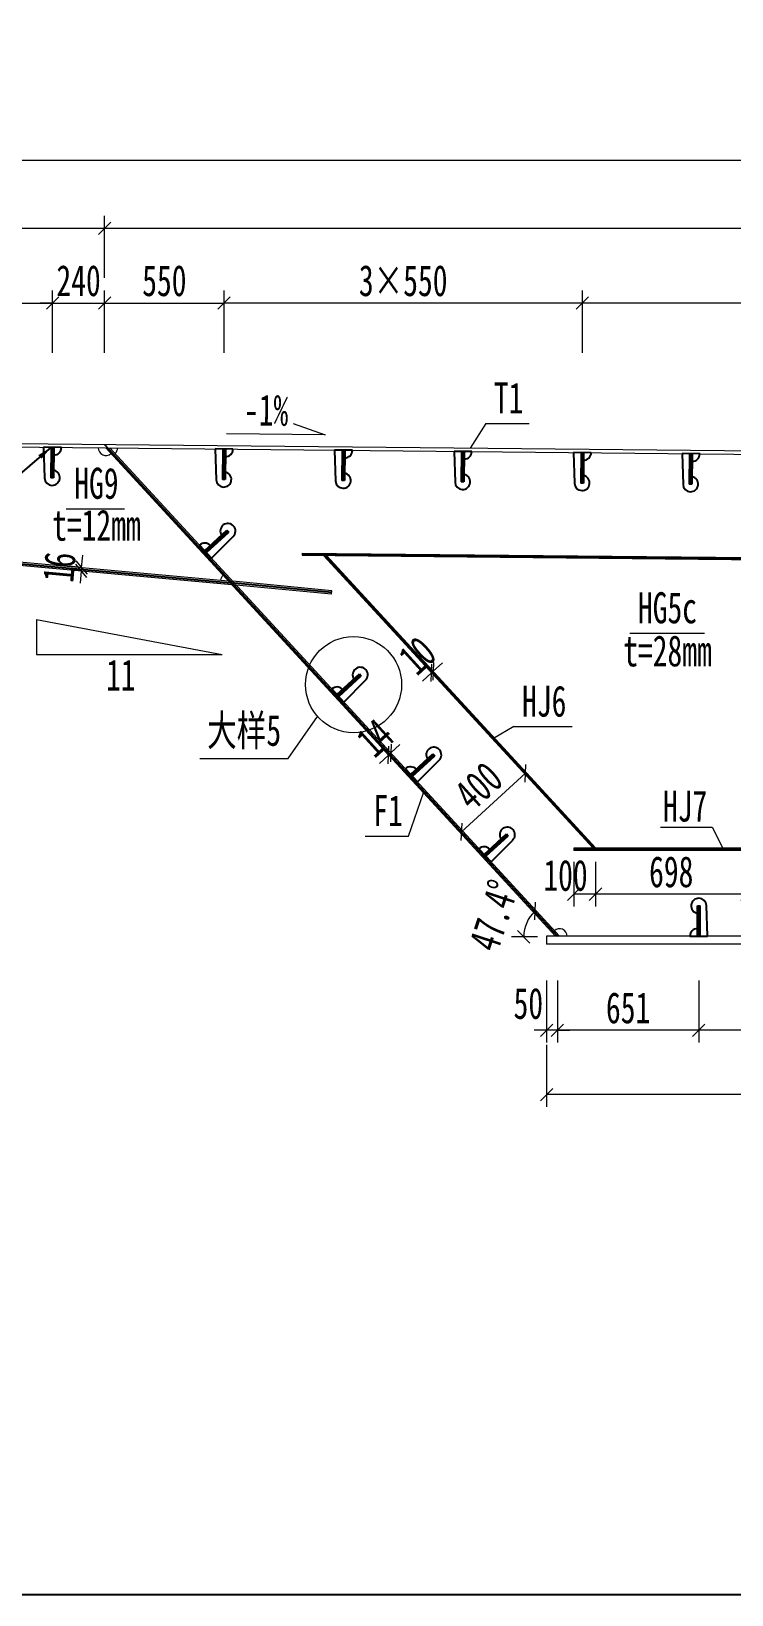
# Model space of a CAD drawing. Header units: millimetres. Extents: x -89049 to 410567, y -307459 to -100425.
# Drawn here: x 172437 to 175663, y -127671 to -120476 of the extents above; entities that cross this region are included whole.
import ezdxf
from ezdxf.enums import TextEntityAlignment as Align

# ---------------------------------------------------------------- set-up
doc = ezdxf.new("R2010")
doc.units = ezdxf.units.MM
doc.layers.get('Defpoints').update_dxf_attribs({"color": 8})
for name, color, linetype, lineweight in [('Dim', 4, 'Continuous', 15), ('文字', 7, 'Continuous', 15), ('细实线', 4, 'Continuous', 15), ('钢板粗线', 1, 'Continuous', 25), ('钢板细线', 6, 'Continuous', 15)]:
    doc.layers.add(name, color=color, linetype=linetype, lineweight=lineweight)
doc.styles.add('111', font='', dxfattribs={"width": 0.7})
doc.styles.add('BM_Dim', font='', dxfattribs={"width": 0.85})
doc.styles.get("Standard").update_dxf_attribs({"font": ''})
doc.styles.get('111').set_extended_font_data('仿宋_GB2312')
doc.styles.get('BM_Dim').set_extended_font_data('仿宋_GB2312')
doc.styles.get('Standard').set_extended_font_data('仿宋_GB2312')
doc.dimstyles.new('200', dxfattribs={"dimscale": 0, "dimtxt": 2.5, "dimasz": 1, "dimexe": 1, "dimexo": 1, "dimgap": 0.6, "dimtad": 1, "dimdec": 0, "dimdsep": 46, "dimtxsty": '111', "dimblk": 'OBLIQUE', "dimcen": 0, "dimclrd": 4, "dimclre": 4, "dimclrt": 4, "dimadec": 1, "dimazin": 2, "dimtfac": 1, "dimtdec": 0, "dimtix": 1, "dimtmove": 2, "dimatfit": 3, "dimfxl": 4, "dimfxlon": 1, "dimtolj": 1, "dimlwd": -1, "dimlwe": -1, "dimarcsym": 0})
doc.dimstyles.new('MSteel_1.0_1.0', dxfattribs={"dimtxt": 3, "dimasz": 1.2, "dimexe": 1, "dimexo": 1, "dimgap": 1, "dimtad": 3, "dimtoh": 1, "dimdec": 0, "dimzin": 0, "dimdsep": 46, "dimtxsty": 'Standard', "dimblk": 'ARCHTICK', "dimcen": 0.09, "dimclrd": 3, "dimclre": 3, "dimadec": 0, "dimazin": 0, "dimtfac": 1, "dimtdec": 4, "dimtofl": 0, "dimtmove": 0, "dimatfit": 3, "dimfxl": 1, "dimtolj": 1, "dimtzin": 0, "dimarcsym": 0})

# ---------------------------------------------------------------- blocks, each defined once
blk = doc.blocks.new('_Oblique')
at = {"color": 0, "linetype": 'ByBlock', "lineweight": -2}
blk.add_line((-0.5, -0.5), (0.5, 0.5), dxfattribs=at)
blk = doc.blocks.new('*D1865')
at = {"layer": 'Defpoints', "color": 0, "transparency": 16777216}
for p in [(172775.3, -121382.7), (170645.3, -122367.3), (172775.3, -122377.2)]:
    blk.add_point(p, dxfattribs=at)
at = {"layer": '细实线', "color": 4, "transparency": 16777216}
for p, q in [((170645.3, -121611.3), (170645.3, -121325.6)), ((172775.3, -121611.3), (172775.3, -121325.6)), ((170645.3, -121382.7), (172775.3, -121382.7))]:
    blk.add_line(p, q, dxfattribs=at)
at = {"layer": '细实线', "color": 4, "transparency": 16777216, "xscale": 57.14285714285715, "yscale": 57.14285714285715, "zscale": 57.14285714285715, "rotation": 180}
blk.add_blockref('_Oblique', (170645.3, -121382.7), dxfattribs=at)
at = {"layer": '细实线', "color": 4, "transparency": 16777216, "xscale": 57.14285714285715, "yscale": 57.14285714285715, "zscale": 57.14285714285715}
blk.add_blockref('_Oblique', (172775.3, -121382.7), dxfattribs=at)
at = {"layer": '细实线', "color": 4, "transparency": 16777216, "insert": (171710.3, -121280.5), "char_height": 142.86, "attachment_point": 5, "style": '111'}
blk.add_mtext('\\A1;2130', dxfattribs=at)
blk = doc.blocks.new('*D1866')
at = {"layer": 'Defpoints', "color": 0, "transparency": 16777216}
for p in [(183910.9, -121382.7), (172775.3, -122377.2), (183910.9, -122383.5)]:
    blk.add_point(p, dxfattribs=at)
at = {"layer": '细实线', "color": 4, "transparency": 16777216}
for p, q in [((172775.3, -121611.3), (172775.3, -121325.6)), ((183910.9, -121611.3), (183910.9, -121325.6)), ((172775.3, -121382.7), (183910.9, -121382.7))]:
    blk.add_line(p, q, dxfattribs=at)
at = {"layer": '细实线', "color": 4, "transparency": 16777216, "xscale": 57.14285714285715, "yscale": 57.14285714285715, "zscale": 57.14285714285715, "rotation": 180}
blk.add_blockref('_Oblique', (172775.3, -121382.7), dxfattribs=at)
at = {"layer": '细实线', "color": 4, "transparency": 16777216, "xscale": 57.14285714285715, "yscale": 57.14285714285715, "zscale": 57.14285714285715}
blk.add_blockref('_Oblique', (183910.9, -121382.7), dxfattribs=at)
at = {"layer": '细实线', "color": 4, "transparency": 16777216, "insert": (178343.1, -121280.5), "char_height": 142.86, "attachment_point": 5, "style": '111'}
blk.add_mtext('\\A1;11136', dxfattribs=at)
blk = doc.blocks.new('*D1867')
at = {"layer": 'Defpoints', "color": 0, "transparency": 16777216}
for p in [(174810.5, -124643.6), (183522.1, -124677), (174810.5, -125369.4)]:
    blk.add_point(p, dxfattribs=at)
at = {"layer": '细实线', "color": 4, "transparency": 16777216}
for p, q in [((174810.5, -125140.8), (174810.5, -125426.5)), ((183522.1, -125140.8), (183522.1, -125426.5)), ((183522.1, -125369.4), (174810.5, -125369.4))]:
    blk.add_line(p, q, dxfattribs=at)
at = {"layer": '细实线', "color": 4, "transparency": 16777216, "xscale": 57.14285714285715, "yscale": 57.14285714285715, "zscale": 57.14285714285715, "rotation": 180}
blk.add_blockref('_Oblique', (174810.5, -125369.4), dxfattribs=at)
at = {"layer": '细实线', "color": 4, "transparency": 16777216, "xscale": 57.14285714285715, "yscale": 57.14285714285715, "zscale": 57.14285714285715}
blk.add_blockref('_Oblique', (183522.1, -125369.4), dxfattribs=at)
at = {"layer": '细实线', "color": 4, "transparency": 16777216, "insert": (179166.3, -125267.2), "char_height": 142.86, "attachment_point": 5, "style": '111'}
blk.add_mtext('\\A1;8712', dxfattribs=at)
blk = doc.blocks.new('*D1868')
at = {"layer": 'Defpoints', "color": 0, "transparency": 16777216}
for p in [(174935.9, -124241), (175035.9, -124241), (174935.9, -124447.2)]:
    blk.add_point(p, dxfattribs=at)
at = {"layer": '细实线', "color": 4, "transparency": 16777216}
for p, q in [((174935.9, -124298.1), (174935.9, -124504.4)), ((175035.9, -124298.1), (175035.9, -124504.4)), ((175035.9, -124447.2), (174935.9, -124447.2))]:
    blk.add_line(p, q, dxfattribs=at)
at = {"layer": '细实线', "color": 4, "transparency": 16777216, "xscale": 57.14285714285715, "yscale": 57.14285714285715, "zscale": 57.14285714285715, "rotation": 180}
blk.add_blockref('_Oblique', (174935.9, -124447.2), dxfattribs=at)
at = {"layer": '细实线', "color": 4, "transparency": 16777216, "xscale": 57.14285714285715, "yscale": 57.14285714285715, "zscale": 57.14285714285715}
blk.add_blockref('_Oblique', (175035.9, -124447.2), dxfattribs=at)
at = {"layer": '细实线', "color": 4, "transparency": 16777216, "insert": (174897.8, -124361.5), "char_height": 142.86, "attachment_point": 5, "style": '111'}
blk.add_mtext('\\A1;100', dxfattribs=at)
blk = doc.blocks.new('14-160加劲 有过焊孔')
at = {"layer": 'Defpoints'}
blk.add_line((38609.4, 31489.3), (38609.4, 31629.3), dxfattribs=at)
at = {"layer": '钢板粗线', "color": 7}
for p, q in [((38603.4, 31489.3), (38603.4, 31629.3)), ((38603.4, 31629.3), (38615.4, 31629.3)), ((38615.4, 31489.3), (38615.4, 31629.3)), ((38650.4, 31489.3), (38644.3, 31630.8)), ((38568.4, 31489.3), (38650.4, 31489.3))]:
    blk.add_line(p, q, dxfattribs=at)
for centre, start, end in [((38609.4, 31629.3), 2.44105, 260.12911), ((38603.4, 31489.3), 90, 180)]:
    blk.add_arc(centre, 35, start, end, dxfattribs=at)
blk = doc.blocks.new('*D1872')
at = {"layer": 'Defpoints', "color": 0, "transparency": 16777216}
for p in [(174093.1, -123797.3), (174093.5, -123818.7), (174103.9, -123809.2)]:
    blk.add_point(p, dxfattribs=at)
at = {"layer": '细实线', "color": 4, "transparency": 16777216}
for p, q in [((174093.1, -123797.3), (174054.6, -123755.1)), ((174082.7, -123806.8), (174040.4, -123845.2)), ((174082.7, -123806.8), (174044.2, -123764.5)), ((174082.7, -123806.8), (174093.1, -123797.3)), ((174093.1, -123797.3), (174135.3, -123758.9))]:
    blk.add_line(p, q, dxfattribs=at)
at = {"layer": '细实线', "color": 4, "transparency": 16777216, "xscale": 57.14285714285715, "yscale": 57.14285714285715, "zscale": 57.14285714285715}
for p, rotation in [((174082.7, -123806.8), 42.30941180379739), ((174093.1, -123797.3), 222.3094118037974)]:
    blk.add_blockref('_Oblique', p, dxfattribs=dict(at, rotation=rotation))
at = {"layer": '细实线', "color": 4, "transparency": 16777216, "insert": (174020.1, -123727.6), "char_height": 142.86, "attachment_point": 5, "rotation": 42.30941, "style": '111'}
blk.add_mtext('\\A1;14', dxfattribs=at)
blk = doc.blocks.new('*D1873')
at = {"layer": 'Defpoints', "color": 0, "transparency": 16777216}
for p in [(174288.2, -123421.7), (174298.8, -123448.2), (174306.2, -123441.5)]:
    blk.add_point(p, dxfattribs=at)
at = {"layer": '细实线', "color": 4, "transparency": 16777216}
for p, q in [((174280.9, -123428.4), (174242.4, -123386.2)), ((174288.2, -123421.7), (174249.8, -123379.4)), ((174288.2, -123421.7), (174330.5, -123383.2)), ((174280.9, -123428.4), (174238.6, -123466.9)), ((174280.9, -123428.4), (174288.2, -123421.7))]:
    blk.add_line(p, q, dxfattribs=at)
at = {"layer": '细实线', "color": 4, "transparency": 16777216, "xscale": 57.14285714285715, "yscale": 57.14285714285715, "zscale": 57.14285714285715}
for p, rotation in [((174280.9, -123428.4), 42.31909851144874), ((174288.2, -123421.7), 222.3190985114487)]:
    blk.add_blockref('_Oblique', p, dxfattribs=dict(at, rotation=rotation))
at = {"layer": '细实线', "color": 4, "transparency": 16777216, "insert": (174215.7, -123349.5), "char_height": 142.86, "attachment_point": 5, "rotation": 42.3191, "style": '111'}
blk.add_mtext('\\A1;10', dxfattribs=at)
blk = doc.blocks.new('*D1874')
at = {"layer": 'Defpoints', "color": 0, "transparency": 16777216}
for p in [(174713.8, -123891), (174754.7, -123935.9), (174459, -124205.1)]:
    blk.add_point(p, dxfattribs=at)
at = {"layer": '细实线', "color": 4, "transparency": 16777216}
for p, q in [((174418.1, -124160.2), (174713.8, -123891)), ((174716.2, -123893.6), (174675.3, -123848.7)), ((174420.5, -124162.9), (174379.7, -124117.9))]:
    blk.add_line(p, q, dxfattribs=at)
at = {"layer": '细实线', "color": 4, "transparency": 16777216, "xscale": 57.14285714285715, "yscale": 57.14285714285715, "zscale": 57.14285714285715}
for p, rotation in [((174713.8, -123891), 42.31909851127224), ((174418.1, -124160.2), 222.3190985112722)]:
    blk.add_blockref('_Oblique', p, dxfattribs=dict(at, rotation=rotation))
at = {"layer": '细实线', "color": 4, "transparency": 16777216, "insert": (174497.1, -123950), "char_height": 142.86, "attachment_point": 5, "rotation": 42.3191, "style": '111'}
blk.add_mtext('\\A1;400', dxfattribs=at)
blk = doc.blocks.new('*D1876')
at = {"layer": 'Defpoints', "color": 0, "transparency": 16777216}
for p in [(172667.7, -122959.6), (172698.7, -122962.5), (172700.2, -122946.5)]:
    blk.add_point(p, dxfattribs=at)
at = {"layer": '细实线', "color": 4, "transparency": 16777216}
for p, q in [((172669.2, -122943.7), (172674.4, -122886.8)), ((172667.7, -122959.6), (172610.8, -122954.5)), ((172669.2, -122943.7), (172612.3, -122938.5)), ((172667.7, -122959.6), (172662.5, -123016.6)), ((172669.2, -122943.7), (172667.7, -122959.6))]:
    blk.add_line(p, q, dxfattribs=at)
at = {"layer": '细实线', "color": 4, "transparency": 16777216, "xscale": 57.14285714285715, "yscale": 57.14285714285715, "zscale": 57.14285714285715}
for p, rotation in [((172667.7, -122959.6), 84.79551855728839), ((172669.2, -122943.7), 264.7955185572884)]:
    blk.add_blockref('_Oblique', p, dxfattribs=dict(at, rotation=rotation))
at = {"layer": '细实线', "color": 4, "transparency": 16777216, "insert": (172566.6, -122942.4), "char_height": 142.86, "attachment_point": 5, "rotation": 84.79552, "style": '111'}
blk.add_mtext('\\A1;16', dxfattribs=at)
blk = doc.blocks.new('*D1877')
at = {"layer": 'Defpoints', "color": 0, "transparency": 16777216}
for p in [(183910.9, -121069.4), (170645.3, -122369.7), (183910.9, -122383.5)]:
    blk.add_point(p, dxfattribs=at)
at = {"layer": '细实线', "color": 4, "transparency": 16777216}
for p, q in [((170645.3, -121298), (170645.3, -121012.3)), ((183910.9, -121298), (183910.9, -121012.3)), ((170645.3, -121069.4), (183910.9, -121069.4))]:
    blk.add_line(p, q, dxfattribs=at)
at = {"layer": '细实线', "color": 4, "transparency": 16777216, "xscale": 57.14285714285715, "yscale": 57.14285714285715, "zscale": 57.14285714285715, "rotation": 180}
blk.add_blockref('_Oblique', (170645.3, -121069.4), dxfattribs=at)
at = {"layer": '细实线', "color": 4, "transparency": 16777216, "xscale": 57.14285714285715, "yscale": 57.14285714285715, "zscale": 57.14285714285715}
blk.add_blockref('_Oblique', (183910.9, -121069.4), dxfattribs=at)
at = {"layer": '细实线', "color": 4, "transparency": 16777216, "insert": (177278.1, -120967.2), "char_height": 142.86, "attachment_point": 5, "style": '111'}
blk.add_mtext('\\A1;13266', dxfattribs=at)
blk = doc.blocks.new('*D1881')
at = {"layer": 'Defpoints', "color": 0, "transparency": 16777216}
for p in [(174810.5, -124641), (174860.5, -124641), (174810.5, -125073.3)]:
    blk.add_point(p, dxfattribs=at)
at = {"layer": '细实线', "color": 4, "transparency": 16777216}
for p, q in [((174810.5, -124844.7), (174810.5, -125130.4)), ((174860.5, -124844.7), (174860.5, -125130.4)), ((174810.5, -125073.3), (174753.3, -125073.3)), ((174860.5, -125073.3), (174810.5, -125073.3)), ((174860.5, -125073.3), (174917.6, -125073.3))]:
    blk.add_line(p, q, dxfattribs=at)
at = {"layer": '细实线', "color": 4, "transparency": 16777216, "xscale": 57.14285714285715, "yscale": 57.14285714285715, "zscale": 57.14285714285715}
blk.add_blockref('_Oblique', (174810.5, -125073.3), dxfattribs=at)
at = {"layer": '细实线', "color": 4, "transparency": 16777216, "xscale": 57.14285714285715, "yscale": 57.14285714285715, "zscale": 57.14285714285715, "rotation": 180}
blk.add_blockref('_Oblique', (174860.5, -125073.3), dxfattribs=at)
at = {"layer": '细实线', "color": 4, "transparency": 16777216, "insert": (174726.5, -124950.9), "char_height": 142.86, "attachment_point": 5, "style": '111'}
blk.add_mtext('\\A1;50', dxfattribs=at)
blk = doc.blocks.new('*D1883')
at = {"layer": 'Defpoints', "color": 0, "transparency": 16777216}
for p in [(175035.9, -124241), (175733.6, -124241), (175035.9, -124447.2)]:
    blk.add_point(p, dxfattribs=at)
at = {"layer": '细实线', "color": 4, "transparency": 16777216}
for p, q in [((175035.9, -124298.1), (175035.9, -124504.4)), ((175733.6, -124298.1), (175733.6, -124504.4)), ((175733.6, -124447.2), (175035.9, -124447.2))]:
    blk.add_line(p, q, dxfattribs=at)
at = {"layer": '细实线', "color": 4, "transparency": 16777216, "xscale": 57.14285714285715, "yscale": 57.14285714285715, "zscale": 57.14285714285715, "rotation": 180}
blk.add_blockref('_Oblique', (175035.9, -124447.2), dxfattribs=at)
at = {"layer": '细实线', "color": 4, "transparency": 16777216, "xscale": 57.14285714285715, "yscale": 57.14285714285715, "zscale": 57.14285714285715}
blk.add_blockref('_Oblique', (175733.6, -124447.2), dxfattribs=at)
at = {"layer": '细实线', "color": 4, "transparency": 16777216, "insert": (175384.7, -124345), "char_height": 142.86, "attachment_point": 5, "style": '111'}
blk.add_mtext('\\A1;698', dxfattribs=at)
blk = doc.blocks.new('_ArchTick')
at = {"color": 0, "linetype": 'ByBlock', "const_width": 0.15}
blk.add_lwpolyline([(-0.5, -0.5), (0.5, 0.5)], dxfattribs=at)
blk = doc.blocks.new('12-140加劲 有过焊孔')
at = {"layer": 'Defpoints'}
blk.add_line((0, 0), (0, 140), dxfattribs=at)
at = {"layer": '钢板粗线', "color": 7}
for p, q in [((-6, 0), (-6, 140)), ((-6, 140), (6, 140)), ((6, 0), (6, 140)), ((41, 0), (35, 141.5)), ((-41, 0), (41, 0))]:
    blk.add_line(p, q, dxfattribs=at)
for centre, start, end in [((0, 140), 2.44105, 260.12911), ((-6, 0), 90, 180)]:
    blk.add_arc(centre, 35, start, end, dxfattribs=at)
blk = doc.blocks.new('*D1886')
at = {"layer": 'Defpoints', "color": 0, "transparency": 16777216}
for p in [(172535.3, -121726.8), (171185.3, -122377.2), (172535.3, -122390.8)]:
    blk.add_point(p, dxfattribs=at)
at = {"layer": '细实线', "color": 4, "transparency": 16777216}
for p, q in [((171185.3, -121955.3), (171185.3, -121669.6)), ((172535.3, -121955.3), (172535.3, -121669.6)), ((171185.3, -121726.8), (172535.3, -121726.8))]:
    blk.add_line(p, q, dxfattribs=at)
at = {"layer": '细实线', "color": 4, "transparency": 16777216, "xscale": 57.14285714285715, "yscale": 57.14285714285715, "zscale": 57.14285714285715, "rotation": 180}
blk.add_blockref('_Oblique', (171185.3, -121726.8), dxfattribs=at)
at = {"layer": '细实线', "color": 4, "transparency": 16777216, "xscale": 57.14285714285715, "yscale": 57.14285714285715, "zscale": 57.14285714285715}
blk.add_blockref('_Oblique', (172535.3, -121726.8), dxfattribs=at)
at = {"layer": '细实线', "color": 4, "transparency": 16777216, "insert": (171860.3, -121624.5), "char_height": 142.86, "attachment_point": 5, "style": '111'}
blk.add_mtext('\\A1;3×450', dxfattribs=at)
blk = doc.blocks.new('*D1889')
at = {"layer": 'Defpoints', "color": 0, "transparency": 16777216}
for p in [(172775.3, -121726.8), (172775.3, -122377.2), (172535.3, -122390.8)]:
    blk.add_point(p, dxfattribs=at)
at = {"layer": '细实线', "color": 4, "transparency": 16777216}
for p, q in [((172535.3, -121955.3), (172535.3, -121669.6)), ((172775.3, -121955.3), (172775.3, -121669.6)), ((172535.3, -121726.8), (172478.1, -121726.8)), ((172535.3, -121726.8), (172775.3, -121726.8)), ((172775.3, -121726.8), (172832.4, -121726.8))]:
    blk.add_line(p, q, dxfattribs=at)
at = {"layer": '细实线', "color": 4, "transparency": 16777216, "xscale": 57.14285714285715, "yscale": 57.14285714285715, "zscale": 57.14285714285715}
blk.add_blockref('_Oblique', (172535.3, -121726.8), dxfattribs=at)
at = {"layer": '细实线', "color": 4, "transparency": 16777216, "xscale": 57.14285714285715, "yscale": 57.14285714285715, "zscale": 57.14285714285715, "rotation": 180}
blk.add_blockref('_Oblique', (172775.3, -121726.8), dxfattribs=at)
at = {"layer": '细实线', "color": 4, "transparency": 16777216, "insert": (172655.3, -121624.5), "char_height": 142.86, "attachment_point": 5, "style": '111'}
blk.add_mtext('\\A1;240', dxfattribs=at)
blk = doc.blocks.new('*D1890')
at = {"layer": 'Defpoints', "color": 0, "transparency": 16777216}
for p in [(173325.2, -121726.8), (172775.3, -122377.2), (173325.2, -122398.7)]:
    blk.add_point(p, dxfattribs=at)
at = {"layer": '细实线', "color": 4, "transparency": 16777216}
for p, q in [((172775.3, -121955.3), (172775.3, -121669.6)), ((173325.2, -121955.3), (173325.2, -121669.6)), ((172775.3, -121726.8), (173325.2, -121726.8))]:
    blk.add_line(p, q, dxfattribs=at)
at = {"layer": '细实线', "color": 4, "transparency": 16777216, "xscale": 57.14285714285715, "yscale": 57.14285714285715, "zscale": 57.14285714285715, "rotation": 180}
blk.add_blockref('_Oblique', (172775.3, -121726.8), dxfattribs=at)
at = {"layer": '细实线', "color": 4, "transparency": 16777216, "xscale": 57.14285714285715, "yscale": 57.14285714285715, "zscale": 57.14285714285715}
blk.add_blockref('_Oblique', (173325.2, -121726.8), dxfattribs=at)
at = {"layer": '细实线', "color": 4, "transparency": 16777216, "insert": (173050.2, -121624.5), "char_height": 142.86, "attachment_point": 5, "style": '111'}
blk.add_mtext('\\A1;550', dxfattribs=at)
blk = doc.blocks.new('*D1891')
at = {"layer": 'Defpoints', "color": 0, "transparency": 16777216}
for p in [(173325.2, -121726.8), (173325.2, -122398.7), (174975.3, -122415.2)]:
    blk.add_point(p, dxfattribs=at)
at = {"layer": '细实线', "color": 4, "transparency": 16777216}
for p, q in [((173325.2, -121955.3), (173325.2, -121669.6)), ((174975.3, -121955.3), (174975.3, -121669.6)), ((174975.3, -121726.8), (173325.2, -121726.8))]:
    blk.add_line(p, q, dxfattribs=at)
at = {"layer": '细实线', "color": 4, "transparency": 16777216, "xscale": 57.14285714285715, "yscale": 57.14285714285715, "zscale": 57.14285714285715, "rotation": 180}
blk.add_blockref('_Oblique', (173325.2, -121726.8), dxfattribs=at)
at = {"layer": '细实线', "color": 4, "transparency": 16777216, "xscale": 57.14285714285715, "yscale": 57.14285714285715, "zscale": 57.14285714285715}
blk.add_blockref('_Oblique', (174975.3, -121726.8), dxfattribs=at)
at = {"layer": '细实线', "color": 4, "transparency": 16777216, "insert": (174150.2, -121624.5), "char_height": 142.86, "attachment_point": 5, "style": '111'}
blk.add_mtext('\\A1;3×550', dxfattribs=at)
blk = doc.blocks.new('*D1892')
at = {"layer": 'Defpoints', "color": 0, "transparency": 16777216}
for p in [(174975.3, -121726.8), (174975.3, -122415.2), (176975.3, -122435.3)]:
    blk.add_point(p, dxfattribs=at)
at = {"layer": '细实线', "color": 4, "transparency": 16777216}
for p, q in [((174975.3, -121955.3), (174975.3, -121669.6)), ((176975.3, -121955.3), (176975.3, -121669.6)), ((176975.3, -121726.8), (174975.3, -121726.8))]:
    blk.add_line(p, q, dxfattribs=at)
at = {"layer": '细实线', "color": 4, "transparency": 16777216, "xscale": 57.14285714285715, "yscale": 57.14285714285715, "zscale": 57.14285714285715, "rotation": 180}
blk.add_blockref('_Oblique', (174975.3, -121726.8), dxfattribs=at)
at = {"layer": '细实线', "color": 4, "transparency": 16777216, "xscale": 57.14285714285715, "yscale": 57.14285714285715, "zscale": 57.14285714285715}
blk.add_blockref('_Oblique', (176975.3, -121726.8), dxfattribs=at)
at = {"layer": '细实线', "color": 4, "transparency": 16777216, "insert": (175975.3, -121624.5), "char_height": 142.86, "attachment_point": 5, "style": '111'}
blk.add_mtext('\\A1;4×500', dxfattribs=at)
blk = doc.blocks.new('*D1893')
at = {"layer": 'Defpoints', "color": 0, "transparency": 16777216}
for p in [(175511.4, -124641), (177011.4, -124641), (175511.4, -125073.3)]:
    blk.add_point(p, dxfattribs=at)
at = {"layer": '细实线', "color": 4, "transparency": 16777216}
for p, q in [((175511.4, -124844.7), (175511.4, -125130.4)), ((177011.4, -124844.7), (177011.4, -125130.4)), ((177011.4, -125073.3), (175511.4, -125073.3))]:
    blk.add_line(p, q, dxfattribs=at)
at = {"layer": '细实线', "color": 4, "transparency": 16777216, "xscale": 57.14285714285715, "yscale": 57.14285714285715, "zscale": 57.14285714285715, "rotation": 180}
blk.add_blockref('_Oblique', (175511.4, -125073.3), dxfattribs=at)
at = {"layer": '细实线', "color": 4, "transparency": 16777216, "xscale": 57.14285714285715, "yscale": 57.14285714285715, "zscale": 57.14285714285715}
blk.add_blockref('_Oblique', (177011.4, -125073.3), dxfattribs=at)
at = {"layer": '细实线', "color": 4, "transparency": 16777216, "insert": (176261.4, -124971.1), "char_height": 142.86, "attachment_point": 5, "style": '111'}
blk.add_mtext('\\A1;3×500', dxfattribs=at)
blk = doc.blocks.new('*D1894')
at = {"layer": 'Defpoints', "color": 0, "transparency": 16777216}
for p in [(174860.5, -124641), (175511.4, -124641), (174860.5, -125073.3)]:
    blk.add_point(p, dxfattribs=at)
at = {"layer": '细实线', "color": 4, "transparency": 16777216}
for p, q in [((174860.5, -124844.7), (174860.5, -125130.4)), ((175511.4, -124844.7), (175511.4, -125130.4)), ((175511.4, -125073.3), (174860.5, -125073.3))]:
    blk.add_line(p, q, dxfattribs=at)
at = {"layer": '细实线', "color": 4, "transparency": 16777216, "xscale": 57.14285714285715, "yscale": 57.14285714285715, "zscale": 57.14285714285715, "rotation": 180}
blk.add_blockref('_Oblique', (174860.5, -125073.3), dxfattribs=at)
at = {"layer": '细实线', "color": 4, "transparency": 16777216, "xscale": 57.14285714285715, "yscale": 57.14285714285715, "zscale": 57.14285714285715}
blk.add_blockref('_Oblique', (175511.4, -125073.3), dxfattribs=at)
at = {"layer": '细实线', "color": 4, "transparency": 16777216, "insert": (175186, -124971.1), "char_height": 142.86, "attachment_point": 5, "style": '111'}
blk.add_mtext('\\A1;651', dxfattribs=at)
blk = doc.blocks.new('*D1898')
at = {"layer": 'Defpoints', "color": 0, "transparency": 16777216}
for p in [(172810.9, -122411.8), (174707.9, -124615.7), (174826.2, -124643.6), (174866.6, -124643.6), (181939.5, -124643.6)]:
    blk.add_point(p, dxfattribs=at)
at = {"layer": '细实线', "color": 4, "transparency": 16777216}
blk.add_line((174769, -124643.6), (174648.3, -124643.6), dxfattribs=at)
blk.add_arc((174866.6, -124643.6), 161.2, 132.64892, 180, dxfattribs=at)
at = {"layer": '细实线', "color": 4, "transparency": 16777216, "xscale": 57.14285714285715, "yscale": 57.14285714285715, "zscale": 57.14285714285715}
for p, rotation in [((174757.4, -124525), 42.64891912976159), ((174705.5, -124643.6), 270)]:
    blk.add_blockref('_Oblique', p, dxfattribs=dict(at, rotation=rotation))
at = {"layer": '细实线', "color": 4, "transparency": 16777216, "insert": (174568, -124545.7), "char_height": 142.857, "attachment_point": 5, "rotation": 71.85434, "style": '111'}
blk.add_mtext('\\A1;47.4%%d', dxfattribs=at)

msp = doc.modelspace()

# ---------------------------------------------------------------- linework, layer by layer
at = {"layer": 'Defpoints'}
for p, q in [((172775.3, -122377.2), (174860.5, -124641)), ((170695.3, -122771.9), (173373.1, -123015.9)), ((173785.3, -122883.3), (175035.9, -124241)), ((173821.1, -123058.8), (173373.1, -123015.9))]:
    msp.add_line(p, q, dxfattribs=at)
at = {"layer": 'Defpoints', "color": 8}
msp.add_line((177333.6, -124241), (174935.9, -124241), dxfattribs=at)
at = {"layer": 'Defpoints'}
msp.add_lwpolyline([(168566.6, -113054.1), (190566.6, -113054.1), (190566.6, -127671.3), (168566.6, -127671.3)], close=True, dxfattribs=at)
at = {"layer": 'Defpoints', "color": 8, "elevation": 0}
msp.add_lwpolyline([(173685.3, -122882.3), (177333.6, -122918.8)], dxfattribs=at)
at = {"layer": '细实线'}
for p, q in [((173643.7, -122281.5), (173790.5, -122332.8)), ((174530.9, -122280.8), (174458.2, -122394)), ((174530.9, -122280.8), (174730.4, -122280.8)), ((173790.5, -122332.8), (173335.8, -122328.2)), ((172597.9, -122673.5), (172866.7, -122673.5)), ((172461, -123183.7), (173316.5, -123343.7)), ((172461, -123183.7), (172461, -123343.7)), ((175194.3, -123246.5), (175537.1, -123246.5)), ((172461, -123343.7), (173316.5, -123343.7)), ((173619.8, -123823.1), (173755.7, -123629)), ((174660.2, -123676.1), (174566.2, -123731.1)), ((174660.2, -123676.1), (174929, -123676.1)), ((173214.3, -123823.1), (173619.8, -123823.1)), ((174175.3, -124179.8), (174243.6, -123981.6)), ((173975.7, -124179.8), (174175.3, -124179.8)), ((175335.7, -124138.4), (175573.7, -124138.4)), ((175573.7, -124138.4), (175621.6, -124236))]:
    msp.add_line(p, q, dxfattribs=at)
msp.add_circle((173921.6, -123482.8), 221.2, dxfattribs=at)
at = {"layer": '钢板细线'}
for p, q in [((172780.5, -122393.2), (174851, -124641)), ((172799.7, -122393.4), (174870, -124641)), ((170707.3, -122765), (173344.2, -123005.2)), ((170707.3, -122781.1), (173360.4, -123022.7)), ((173685.4, -122877.3), (173685.3, -122887.3)), ((173783.1, -122888.3), (175024.5, -124236)), ((173796.8, -122888.4), (175038.1, -124236)), ((174935.9, -124236), (174935.9, -124246)), ((177333.6, -124236), (174935.9, -124236)), ((177333.6, -124246), (174935.9, -124246)), ((174810.5, -124641), (174810.5, -124677)), ((183522.1, -124641), (174810.5, -124641)), ((183522.1, -124677), (174810.5, -124677))]:
    msp.add_line(p, q, dxfattribs=at)
at = {"layer": '钢板细线', "color": 7}
for p, q in [((173821.8, -123050.8), (173365, -123007)), ((173820.3, -123066.7), (173381.2, -123024.7)), ((173820.3, -123066.7), (173821.8, -123050.8))]:
    msp.add_line(p, q, dxfattribs=at)
at = {"layer": '钢板细线', "elevation": 0}
for points in [[(170645.3, -122355.8), (177653.6, -122426), (179945.6, -122442.9), (184549, -122373.9)], [(170645.3, -122371.8), (177653.6, -122442), (179945.6, -122458.9), (184549, -122389.9)], [(173685.3, -122887.3), (177333.6, -122923.8)], [(173685.4, -122877.3), (177333.7, -122913.8)]]:
    msp.add_lwpolyline(points, dxfattribs=at)
at = {"layer": '钢板细线'}
for centre, start, end in [((172780.5, -122393.2), 179.42629, 312.30941), ((172799.7, -122393.4), 312.30941, 359.42629), ((173344.2, -123005.2), 132.64892, 174.83592), ((174870, -124641), 0, 132.58631)]:
    msp.add_arc(centre, 35, start, end, dxfattribs=at)

# ---------------------------------------------------------------- block references
at = {"layer": '细实线', "rotation": 179.4262908401}
for p in [(172535.3, -122390.8), (173325.3, -122398.7), (173875.3, -122404.2), (174425.3, -122409.7), (174975.3, -122415.2), (175475.3, -122420.2)]:
    msp.add_blockref('12-140加劲 有过焊孔', p, dxfattribs=at)
at = {"layer": '钢板细线'}
for name, p, rotation in [('14-160加劲 有过焊孔', (123920.7, -115807.2), 312.6489191297555), ('14-160加劲 有过焊孔', (124530.4, -116469.2), 312.648919129774), ('14-160加劲 有过焊孔', (124869.2, -116836.9), 312.6489191297598), ('14-160加劲 有过焊孔', (125207.9, -117204.7), 312.6489191297598), ('12-140加劲 有过焊孔', (175511.4, -124641), 359.9999999999936)]:
    msp.add_blockref(name, p, dxfattribs=dict(at, rotation=rotation))

# ---------------------------------------------------------------- texts
at = {"layer": '文字', "style": 'BM_Dim', "width": 0.7}
for s, p in [('T1', (174635.8, -122277.7)), ('HG9', (172737.4, -122670.5)), ('t=12mm', (172737.4, -122863.3)), ('HG5c', (175367.3, -123243.5)), ('t=28mm', (175367.3, -123441.8)), ('11', (172849.6, -123553)), ('HJ6', (174799.7, -123673.1)), ('大样5', (173417.6, -123807.6)), ('HJ7', (175448.3, -124156.1)), ('F1', (174080.6, -124176.7))]:
    msp.add_text(s, height=142.86, dxfattribs=at).set_placement(p, align=Align.BOTTOM_CENTER)
msp.add_text('-1%', height=142.86, rotation=359.42629, dxfattribs=at).set_placement((173517.8, -122333.5), align=Align.BOTTOM_CENTER)

# ---------------------------------------------------------------- dimensions: what is measured, and where the dimension line sits
at = {"layer": '细实线'}
for base, p1, p2, override, picture, middle in [((183910.9, -121069.4), (170645.3, -122369.7), (183910.9, -122383.5), {"dimscale": 57.142857, "dimtxsty": '111', "dimblk": 'Oblique'}, '*D1877', (177278.1, -120967.2)), ((172775.3, -121382.7), (170645.3, -122367.3), (172775.3, -122377.2), {"dimscale": 57.142857, "dimtxsty": '111', "dimblk": 'Oblique'}, '*D1865', (171710.3, -121280.5)), ((183910.9, -121382.7), (172775.3, -122377.2), (183910.9, -122383.5), {"dimscale": 57.142857, "dimtxsty": '111', "dimblk": 'Oblique'}, '*D1866', (178343.1, -121280.5)), ((172775.3, -121726.8), (172535.3, -122390.8), (172775.3, -122377.2), {"dimscale": 57.142857, "dimblk": 'Oblique'}, '*D1889', (172655.3, -121624.5)), ((173325.2, -121726.8), (172775.3, -122377.2), (173325.2, -122398.7), {"dimscale": 57.142857, "dimblk": 'Oblique'}, '*D1890', (173050.2, -121624.5)), ((175035.9, -124447.2), (175733.6, -124241), (175035.9, -124241), {"dimscale": 57.142857, "dimblk": 'Oblique'}, '*D1883', (175384.7, -124345)), ((174810.5, -125369.4), (183522.1, -124677), (174810.5, -124643.6), {"dimscale": 57.142857, "dimtxsty": '111', "dimblk": 'Oblique'}, '*D1867', (179166.3, -125267.2)), ((174860.5, -125073.3), (175511.4, -124641), (174860.5, -124641), {"dimscale": 57.142857, "dimtxsty": '111', "dimblk": 'Oblique'}, '*D1894', (175186, -124971.1))]:
    dim = msp.add_linear_dim(base=base, p1=p1, p2=p2, dimstyle='200', override=override, dxfattribs=at)
    dim.commit()
    dim.dimension.update_dxf_attribs({"geometry": picture, "text_midpoint": middle})
for base, p1, p2, text, picture, middle in [((172535.3, -121726.8), (171185.3, -122377.2), (172535.3, -122390.8), '3×450', '*D1886', (171860.3, -121624.5)), ((173325.2, -121726.8), (174975.3, -122415.2), (173325.2, -122398.7), '3×550', '*D1891', (174150.2, -121624.5)), ((174975.3, -121726.8), (176975.3, -122435.3), (174975.3, -122415.2), '4×500', '*D1892', (175975.3, -121624.5)), ((175511.4, -125073.3), (177011.4, -124641), (175511.4, -124641), '3×500', '*D1893', (176261.4, -124971.1))]:
    dim = msp.add_linear_dim(base=base, p1=p1, p2=p2, text=text, dimstyle='200', override={"dimscale": 57.142857, "dimtxsty": '111', "dimblk": 'Oblique'}, dxfattribs=at)
    dim.commit()
    dim.dimension.update_dxf_attribs({"geometry": picture, "text_midpoint": middle})
dim = msp.add_angular_dim_2l(base=(174707.9, -124615.7), line1=((172810.9, -122411.8), (174866.6, -124643.6)), line2=((181939.5, -124643.6), (174826.2, -124643.6)), dimstyle='200', override={"dimscale": 57.142857, "dimblk": 'Oblique'}, dxfattribs=at)
dim.commit()
dim.dimension.update_dxf_attribs({"geometry": '*D1898', "text_midpoint": (174568, -124545.7), "dimtype": 162})
for p1, p2, distance, picture, middle in [((172700.2, -122946.5), (172698.7, -122962.5), -31.1, '*D1876', (172566.6, -122942.4)), ((174298.8, -123448.2), (174306.2, -123441.5), 26.7, '*D1873', (174215.7, -123349.5)), ((174093.5, -123818.7), (174103.9, -123809.2), 16.1, '*D1872', (174020.1, -123727.6)), ((174459, -124205.1), (174754.7, -123935.9), 60.7, '*D1874', (174497.1, -123950))]:
    dim = msp.add_aligned_dim(p1=p1, p2=p2, distance=distance, dimstyle='200', override={"dimscale": 57.142857, "dimblk": 'Oblique'}, dxfattribs=at)
    dim.commit()
    dim.dimension.update_dxf_attribs({"geometry": picture, "text_midpoint": middle})
for base, p1, p2, picture, middle in [((174935.9, -124447.2), (175035.9, -124241), (174935.9, -124241), '*D1868', (174897.8, -124361.5)), ((174810.5, -125073.3), (174860.5, -124641), (174810.5, -124641), '*D1881', (174726.5, -124950.9))]:
    dim = msp.add_linear_dim(base=base, p1=p1, p2=p2, dimstyle='200', override={"dimscale": 57.142857, "dimblk": 'Oblique'}, dxfattribs=at)
    dim.commit()
    dim.dimension.update_dxf_attribs({"geometry": picture, "text_midpoint": middle, "dimtype": 160})

# ---------------------------------------------------------------- leaders
at = {"layer": 'Dim'}
msp.add_leader([(172529.3, -122390.7), (172373.4, -122523.6)], dimstyle='MSteel_1.0_1.0', override={"dimscale": 57.142857, "dimclrd": 256}, dxfattribs=at)

doc.saveas('drawing.dxf')
